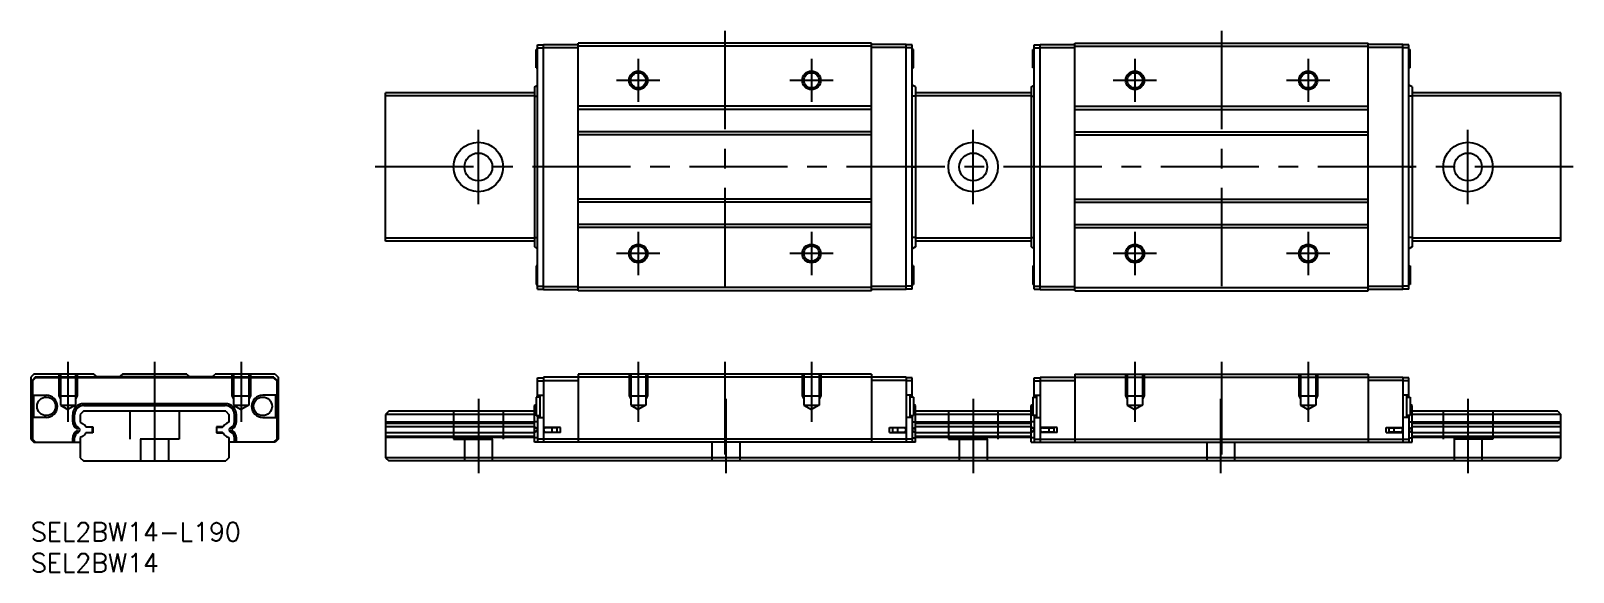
# Model space of a CAD drawing. Extents: x 0 to 249, y -8 to 79.
import ezdxf

# ---------------------------------------------------------------- set-up
doc = ezdxf.new("R2010")
doc.units = 0
doc.header["$LTSCALE"] = 0.5
doc.linetypes.add('CENTER', pattern=[50.8, 31.75, -6.35, 6.35, -6.35])
doc.linetypes.add('DASHED', pattern=[19.05, 12.7, -6.35])
for name, color, linetype in [('MSM_CENTER', 1, 'CENTER'), ('MSM_CONTINUOUS', 7, 'CONTINUOUS'), ('MSM_DASHED', 4, 'DASHED'), ('MSM_NARROW', 5, 'CONTINUOUS'), ('MSM_PART_NUMBER', 7, 'CONTINUOUS')]:
    doc.layers.add(name, color=color, linetype=linetype)
doc.styles.get("Standard").update_dxf_attribs({"font": 'txt.shx', "height": 3, "bigfont": 'bigfont.shx'})

# ---------------------------------------------------------------- blocks, each defined once
blk = doc.blocks.new('*U2')
at = {"layer": 'MSM_PART_NUMBER'}
blk.add_text('SEL2BW14-L190', height=3, dxfattribs=at).set_placement((0, -3))
blk = doc.blocks.new('*U3')
at = {"layer": 'MSM_PART_NUMBER'}
blk.add_text('SEL2BW14', height=3, dxfattribs=at).set_placement((0, -8))

msp = doc.modelspace()

# ---------------------------------------------------------------- linework, layer by layer
at = {"layer": 'MSM_CENTER'}
for p, q in [((112.21, 79.5), (112.21, 35.5)), ((192.51, 79.5), (192.51, 35.5)), ((98.21, 75), (98.21, 68)), ((126.21, 75), (126.21, 68)), ((178.51, 75), (178.51, 68)), ((206.51, 75), (206.51, 68)), ((101.71, 71.5), (94.71, 71.5)), ((129.71, 71.5), (122.71, 71.5)), ((182.01, 71.5), (175.01, 71.5)), ((210.01, 71.5), (203.01, 71.5)), ((72.36, 51.5), (72.36, 63.5)), ((152.36, 51.5), (152.36, 63.5)), ((232.36, 51.5), (232.36, 63.5)), ((249.36, 57.5), (55.36, 57.5)), ((98.21, 47), (98.21, 40)), ((126.21, 47), (126.21, 40)), ((178.51, 47), (178.51, 40)), ((206.51, 47), (206.51, 40)), ((101.71, 43.5), (94.71, 43.5)), ((129.71, 43.5), (122.71, 43.5)), ((182.01, 43.5), (175.01, 43.5)), ((210.01, 43.5), (203.01, 43.5)), ((6, 26), (6, 16.29)), ((20, 26), (20, 8)), ((34, 26), (34, 16.29)), ((98.21, 26), (98.21, 16.29)), ((112.21, 26), (112.21, 11)), ((126.21, 26), (126.21, 16.29)), ((178.51, 26), (178.51, 16.29)), ((192.51, 26), (192.51, 11)), ((206.51, 26), (206.51, 16.29)), ((72.36, 20), (72.36, 8)), ((112.36, 20), (112.36, 8)), ((152.36, 20), (152.36, 8)), ((192.36, 20), (192.36, 8)), ((232.36, 20), (232.36, 8))]:
    msp.add_line(p, q, dxfattribs=at)
at = {"layer": 'MSM_CONTINUOUS'}
for p, q in [((135.91, 77.5), (88.51, 77.5)), ((88.51, 37.5), (88.51, 77.5)), ((135.91, 37.5), (135.91, 77.5)), ((168.81, 37.5), (168.81, 77.5)), ((168.81, 77.5), (216.21, 77.5)), ((216.21, 37.5), (216.21, 77.5)), ((81.71, 73.5), (81.71, 76.5)), ((81.91, 76.5), (81.71, 76.5)), ((81.91, 77.25), (82.91, 77.25)), ((81.91, 37.75), (81.91, 77.25)), ((81.91, 76.75), (82.91, 76.75)), ((82.91, 77.3), (88.51, 77.3)), ((82.91, 37.7), (82.91, 77.3)), ((82.91, 76.8), (88.51, 76.8)), ((135.91, 77), (88.51, 77)), ((141.51, 77.3), (135.91, 77.3)), ((141.51, 76.8), (135.91, 76.8)), ((141.51, 37.7), (141.51, 77.3)), ((142.51, 77.25), (141.51, 77.25)), ((142.51, 76.75), (141.51, 76.75)), ((142.51, 37.75), (142.51, 77.25)), ((142.71, 76.5), (142.51, 76.5)), ((142.71, 73.5), (142.71, 76.5)), ((162.01, 76.5), (162.21, 76.5)), ((162.01, 73.5), (162.01, 76.5)), ((162.21, 77.25), (163.21, 77.25)), ((162.21, 37.75), (162.21, 77.25)), ((162.21, 76.75), (163.21, 76.75)), ((163.21, 77.3), (168.81, 77.3)), ((163.21, 37.7), (163.21, 77.3)), ((163.21, 76.8), (168.81, 76.8)), ((168.81, 77), (216.21, 77)), ((221.81, 77.3), (216.21, 77.3)), ((221.81, 76.8), (216.21, 76.8)), ((221.81, 37.7), (221.81, 77.3)), ((222.81, 77.25), (221.81, 77.25)), ((222.81, 76.75), (221.81, 76.75)), ((222.81, 37.75), (222.81, 77.25)), ((222.81, 76.5), (223.01, 76.5)), ((223.01, 73.5), (223.01, 76.5)), ((81.71, 73.5), (81.91, 73.5)), ((142.51, 73.5), (142.71, 73.5)), ((162.21, 73.5), (162.01, 73.5)), ((223.01, 73.5), (222.81, 73.5)), ((81.41, 70.43), (81.91, 70.73)), ((81.41, 70.43), (81.41, 44.57)), ((143.01, 70.43), (142.51, 70.73)), ((143.01, 70.43), (143.01, 44.57)), ((161.71, 70.43), (162.21, 70.73)), ((161.71, 70.43), (161.71, 44.57)), ((223.31, 70.43), (222.81, 70.73)), ((223.31, 70.43), (223.31, 44.57)), ((57.36, 45.5), (57.36, 69.5)), ((81.41, 69.5), (57.36, 69.5)), ((81.41, 69), (57.36, 69)), ((81.41, 68.93), (81.91, 68.93)), ((143.01, 68.93), (142.51, 68.93)), ((161.71, 69.5), (143.01, 69.5)), ((161.71, 69), (143.01, 69)), ((161.71, 68.93), (162.21, 68.93)), ((223.31, 68.93), (222.81, 68.93)), ((247.36, 69.5), (223.31, 69.5)), ((247.36, 69), (223.31, 69)), ((247.36, 45.5), (247.36, 69.5)), ((135.91, 67.3), (88.51, 67.3)), ((135.91, 66.8), (88.51, 66.8)), ((168.81, 67.3), (216.21, 67.3)), ((168.81, 66.8), (216.21, 66.8)), ((135.91, 63.2), (88.51, 63.2)), ((135.91, 62.7), (88.51, 62.7)), ((168.81, 63.2), (216.21, 63.2)), ((168.81, 62.7), (216.21, 62.7)), ((81.91, 57.5), (81.41, 57.5)), ((142.51, 57.5), (143.01, 57.5)), ((162.21, 57.5), (161.71, 57.5)), ((222.81, 57.5), (223.31, 57.5)), ((135.91, 52.3), (88.51, 52.3)), ((135.91, 51.8), (88.51, 51.8)), ((168.81, 52.3), (216.21, 52.3)), ((168.81, 51.8), (216.21, 51.8)), ((135.91, 48.2), (88.51, 48.2)), ((135.91, 47.7), (88.51, 47.7)), ((168.81, 48.2), (216.21, 48.2)), ((168.81, 47.7), (216.21, 47.7)), ((81.41, 46), (57.36, 46)), ((81.41, 45.5), (57.36, 45.5)), ((81.41, 46.07), (81.91, 46.07)), ((143.01, 46.07), (142.51, 46.07)), ((161.71, 46), (143.01, 46)), ((161.71, 45.5), (143.01, 45.5)), ((161.71, 46.07), (162.21, 46.07)), ((223.31, 46.07), (222.81, 46.07)), ((247.36, 46), (223.31, 46)), ((247.36, 45.5), (223.31, 45.5)), ((81.41, 44.57), (81.91, 44.27)), ((143.01, 44.57), (142.51, 44.27)), ((161.71, 44.57), (162.21, 44.27)), ((223.31, 44.57), (222.81, 44.27)), ((81.91, 41.5), (81.71, 41.5)), ((81.71, 41.5), (81.71, 38.5)), ((142.71, 41.5), (142.51, 41.5)), ((142.71, 41.5), (142.71, 38.5)), ((162.01, 41.5), (162.21, 41.5)), ((162.01, 41.5), (162.01, 38.5)), ((222.81, 41.5), (223.01, 41.5)), ((223.01, 41.5), (223.01, 38.5)), ((81.71, 38.5), (81.91, 38.5)), ((81.91, 38.25), (82.91, 38.25)), ((81.91, 37.75), (82.91, 37.75)), ((82.91, 38.2), (88.51, 38.2)), ((82.91, 37.7), (88.51, 37.7)), ((135.91, 38), (88.51, 38)), ((135.91, 37.5), (88.51, 37.5)), ((141.51, 38.2), (135.91, 38.2)), ((141.51, 37.7), (135.91, 37.7)), ((142.51, 38.25), (141.51, 38.25)), ((142.51, 37.75), (141.51, 37.75)), ((142.51, 38.5), (142.71, 38.5)), ((162.21, 38.5), (162.01, 38.5)), ((162.21, 38.25), (163.21, 38.25)), ((162.21, 37.75), (163.21, 37.75)), ((163.21, 38.2), (168.81, 38.2)), ((163.21, 37.7), (168.81, 37.7)), ((168.81, 38), (216.21, 38)), ((168.81, 37.5), (216.21, 37.5)), ((221.81, 38.2), (216.21, 38.2)), ((221.81, 37.7), (216.21, 37.7)), ((222.81, 38.25), (221.81, 38.25)), ((222.81, 37.75), (221.81, 37.75)), ((223.01, 38.5), (222.81, 38.5)), ((0.5, 24), (0, 23.5)), ((0, 23.5), (0, 13.5)), ((0.7, 23.5), (0.2, 23)), ((0.2, 23), (0.2, 13.5)), ((0.75, 23.4), (0.25, 22.9)), ((0.25, 22.9), (0.25, 20.6)), ((10.2, 24), (0.5, 24)), ((39.3, 23.5), (0.7, 23.5)), ((39.25, 23.4), (0.75, 23.4)), ((10.7, 23.55), (10.2, 24)), ((29.3, 23.55), (10.7, 23.55)), ((14.8, 24), (14.3, 23.55)), ((25.2, 24), (14.8, 24)), ((25.2, 24), (25.7, 23.55)), ((29.3, 23.55), (29.8, 24)), ((39.5, 24), (29.8, 24)), ((39.25, 23.4), (39.75, 22.9)), ((39.3, 23.5), (39.8, 23)), ((39.5, 24), (40, 23.5)), ((39.75, 22.9), (39.75, 20.6)), ((39.8, 23), (39.8, 13.5)), ((40, 23.5), (40, 13.5)), ((81.91, 23.4), (82.91, 23.4)), ((81.91, 20.3), (81.91, 23.4)), ((81.91, 22.9), (82.91, 22.9)), ((141.51, 23.5), (82.91, 23.5)), ((82.91, 23.5), (82.91, 13)), ((82.91, 23), (88.51, 23)), ((88.51, 24), (88.51, 13)), ((135.91, 24), (88.51, 24)), ((135.91, 24), (135.91, 13)), ((141.51, 23), (135.91, 23)), ((141.51, 23.5), (141.51, 13)), ((142.51, 23.4), (141.51, 23.4)), ((142.51, 22.9), (141.51, 22.9)), ((142.51, 20.3), (142.51, 23.4)), ((162.21, 23.4), (163.21, 23.4)), ((162.21, 20.3), (162.21, 23.4)), ((162.21, 22.9), (163.21, 22.9)), ((163.21, 23.5), (163.21, 13)), ((163.21, 23.5), (221.81, 23.5)), ((163.21, 23), (168.81, 23)), ((168.81, 24), (168.81, 13)), ((168.81, 24), (216.21, 24)), ((216.21, 24), (216.21, 13)), ((221.81, 23), (216.21, 23)), ((221.81, 23.5), (221.81, 13)), ((222.81, 23.4), (221.81, 23.4)), ((222.81, 22.9), (221.81, 22.9)), ((222.81, 20.3), (222.81, 23.4)), ((0.25, 20.6), (2.5, 20.6)), ((0.45, 20.6), (0.45, 17)), ((39.75, 20.6), (37.5, 20.6)), ((39.55, 20.6), (39.55, 17)), ((81.71, 20.3), (81.71, 17.3)), ((82.31, 20.3), (81.71, 20.3)), ((81.91, 20.6), (82.91, 20.6)), ((82.31, 20.6), (82.31, 17)), ((142.51, 20.6), (141.51, 20.6)), ((142.11, 20.6), (142.11, 17)), ((142.71, 20.3), (142.11, 20.3)), ((142.71, 20.3), (142.71, 17.3)), ((162.01, 20.3), (162.61, 20.3)), ((162.01, 20.3), (162.01, 17.3)), ((162.21, 20.6), (163.21, 20.6)), ((162.61, 20.6), (162.61, 17)), ((222.81, 20.6), (221.81, 20.6)), ((222.41, 20.6), (222.41, 17)), ((222.41, 20.3), (223.01, 20.3)), ((223.01, 20.3), (223.01, 17.3)), ((8.5, 18), (8, 17.5)), ((8, 17.5), (8, 16.26)), ((31.5, 18), (8.5, 18)), ((8.57, 18.93), (8.57, 19.23)), ((31.43, 19.23), (8.57, 19.23)), ((8.57, 18.93), (31.43, 18.93)), ((20, 19.23), (20, 18.93)), ((31.43, 18.93), (31.43, 19.23)), ((31.5, 18), (32, 17.5)), ((32, 17.5), (32, 16.26)), ((57.86, 18), (57.36, 17.5)), ((57.36, 17.5), (57.36, 10.5)), ((81.41, 17.5), (57.36, 17.5)), ((81.41, 18), (57.86, 18)), ((81.41, 18.93), (81.71, 19.11)), ((81.41, 13), (81.41, 18.93)), ((143.01, 18.93), (142.71, 19.11)), ((143.01, 13), (143.01, 18.93)), ((161.71, 18), (143.01, 18)), ((161.71, 17.5), (143.01, 17.5)), ((161.71, 18.93), (162.01, 19.11)), ((161.71, 13), (161.71, 18.93)), ((223.31, 18.93), (223.01, 19.11)), ((223.31, 13), (223.31, 18.93)), ((246.86, 18), (223.31, 18)), ((247.36, 17.5), (223.31, 17.5)), ((246.86, 18), (247.36, 17.5)), ((247.36, 10.5), (247.36, 17.5)), ((0.2, 15.4), (0.25, 15.4)), ((2.5, 17), (0.25, 17)), ((0.25, 17), (0.25, 13.5)), ((7.07, 17.43), (6.77, 17.43)), ((6.77, 16.31), (6.77, 17.43)), ((6.77, 16.31), (7.07, 16.31)), ((7.07, 16.31), (7.07, 17.43)), ((7.42, 15.18), (7.57, 15.44)), ((7.58, 15.09), (7.42, 15.18)), ((7.73, 15.35), (7.57, 15.44)), ((7.58, 15.09), (7.73, 15.35)), ((8, 16.26), (8.37, 16.05)), ((8.89, 15.5), (10, 15.5)), ((8.99, 15.45), (8.97, 15.5)), ((9.95, 15.45), (8.99, 15.45)), ((9.95, 14.55), (9.95, 15.45)), ((10, 15.5), (10, 14.5)), ((31.11, 15.5), (30, 15.5)), ((30, 15.5), (30, 14.5)), ((30.05, 14.55), (30.05, 15.45)), ((30.05, 15.45), (31.01, 15.45)), ((31.01, 15.45), (31.03, 15.5)), ((32, 16.26), (31.63, 16.05)), ((32.27, 15.35), (32.43, 15.44)), ((32.42, 15.09), (32.27, 15.35)), ((32.42, 15.09), (32.58, 15.18)), ((32.58, 15.18), (32.43, 15.44)), ((32.93, 16.31), (32.93, 17.43)), ((32.93, 17.43), (33.23, 17.43)), ((33.23, 16.31), (32.93, 16.31)), ((33.23, 16.31), (33.23, 17.43)), ((37.5, 17), (39.75, 17)), ((39.75, 17), (39.75, 13.5)), ((39.8, 15.4), (39.75, 15.4)), ((81.41, 16.26), (57.36, 16.26)), ((81.41, 16.05), (57.36, 16.05)), ((81.41, 15.5), (57.36, 15.5)), ((81.41, 17.43), (81.71, 17.43)), ((81.91, 16.31), (81.41, 16.31)), ((81.91, 15.18), (81.41, 15.44)), ((81.91, 15.09), (81.41, 15.35)), ((81.71, 17.3), (82.31, 17.3)), ((81.91, 17.3), (81.91, 13)), ((81.91, 17), (82.91, 17)), ((85.61, 15.4), (82.91, 15.4)), ((85.11, 15.35), (83.26, 15.35)), ((83.71, 15.35), (83.71, 15.4)), ((84.17, 15.35), (84.17, 15.4)), ((84.31, 14.65), (84.31, 15.35)), ((85.11, 14.65), (85.11, 15.35)), ((85.61, 14.6), (85.61, 15.4)), ((138.81, 15.4), (141.51, 15.4)), ((138.81, 14.6), (138.81, 15.4)), ((141.16, 15.35), (139.31, 15.35)), ((139.31, 15.35), (139.31, 14.65)), ((140.11, 15.35), (140.11, 14.65)), ((140.25, 15.35), (140.25, 15.4)), ((140.71, 15.35), (140.71, 15.4)), ((142.51, 17), (141.51, 17)), ((142.11, 17.3), (142.71, 17.3)), ((142.51, 17.3), (142.51, 13)), ((142.51, 16.31), (143.01, 16.31)), ((142.51, 15.18), (143.01, 15.44)), ((142.51, 15.09), (143.01, 15.35)), ((143.01, 17.43), (142.71, 17.43)), ((161.71, 16.26), (143.01, 16.26)), ((161.71, 16.05), (143.01, 16.05)), ((161.71, 15.5), (143.01, 15.5)), ((161.71, 17.43), (162.01, 17.43)), ((162.21, 16.31), (161.71, 16.31)), ((162.21, 15.18), (161.71, 15.44)), ((162.21, 15.09), (161.71, 15.35)), ((162.61, 17.3), (162.01, 17.3)), ((162.21, 17.3), (162.21, 13)), ((162.21, 17), (163.21, 17)), ((165.91, 15.4), (163.21, 15.4)), ((163.56, 15.35), (165.41, 15.35)), ((164.01, 15.35), (164.01, 15.4)), ((164.47, 15.35), (164.47, 15.4)), ((164.61, 15.35), (164.61, 14.65)), ((165.41, 15.35), (165.41, 14.65)), ((165.91, 14.6), (165.91, 15.4)), ((219.11, 15.4), (221.81, 15.4)), ((219.11, 14.6), (219.11, 15.4)), ((219.61, 14.65), (219.61, 15.35)), ((219.61, 15.35), (221.46, 15.35)), ((220.41, 14.65), (220.41, 15.35)), ((220.55, 15.35), (220.55, 15.4)), ((221.01, 15.35), (221.01, 15.4)), ((222.81, 17), (221.81, 17)), ((223.01, 17.3), (222.41, 17.3)), ((222.81, 17.3), (222.81, 13)), ((222.81, 16.31), (223.31, 16.31)), ((222.81, 15.18), (223.31, 15.44)), ((222.81, 15.09), (223.31, 15.35)), ((223.31, 17.43), (223.01, 17.43)), ((247.36, 16.26), (223.31, 16.26)), ((247.36, 16.05), (223.31, 16.05)), ((247.36, 15.5), (223.31, 15.5)), ((0, 13.5), (0.5, 13)), ((0.2, 14.6), (0.25, 14.6)), ((0.2, 13.5), (0.7, 13)), ((0.25, 13.5), (0.75, 13)), ((0.5, 13), (8, 13)), ((6.77, 13.69), (7.07, 13.69)), ((6.77, 13), (6.77, 13.69)), ((7.07, 13), (7.07, 13.69)), ((7.42, 14.82), (7.58, 14.91)), ((7.42, 14.82), (7.57, 14.56)), ((7.57, 14.56), (7.73, 14.65)), ((7.58, 14.91), (7.73, 14.65)), ((8.37, 13.95), (8, 13.74)), ((8, 13.74), (8, 10.5)), ((10, 14.5), (8.89, 14.5)), ((8.97, 14.5), (8.99, 14.55)), ((8.99, 14.55), (9.95, 14.55)), ((30, 14.5), (31.11, 14.5)), ((31.01, 14.55), (30.05, 14.55)), ((31.03, 14.5), (31.01, 14.55)), ((31.63, 13.95), (32, 13.74)), ((32, 13.74), (32, 10.5)), ((39.5, 13), (32, 13)), ((32.42, 14.91), (32.27, 14.65)), ((32.43, 14.56), (32.27, 14.65)), ((32.58, 14.82), (32.42, 14.91)), ((32.58, 14.82), (32.43, 14.56)), ((32.93, 13), (32.93, 13.69)), ((33.23, 13.69), (32.93, 13.69)), ((33.23, 13), (33.23, 13.69)), ((39.75, 13.5), (39.25, 13)), ((39.8, 13.5), (39.3, 13)), ((40, 13.5), (39.5, 13)), ((39.8, 14.6), (39.75, 14.6)), ((81.41, 14.5), (57.36, 14.5)), ((81.41, 13.95), (57.36, 13.95)), ((81.41, 13.74), (57.36, 13.74)), ((81.91, 14.91), (81.41, 14.65)), ((81.91, 14.82), (81.41, 14.56)), ((81.91, 13.69), (81.41, 13.69)), ((143.01, 13), (81.41, 13)), ((142.51, 13.5), (81.91, 13.5)), ((85.61, 14.6), (82.91, 14.6)), ((83.26, 14.65), (85.11, 14.65)), ((83.71, 14.6), (83.71, 14.65)), ((84.17, 14.6), (84.17, 14.65)), ((138.81, 14.6), (141.51, 14.6)), ((139.31, 14.65), (141.16, 14.65)), ((140.25, 14.6), (140.25, 14.65)), ((140.71, 14.6), (140.71, 14.65)), ((142.51, 14.91), (143.01, 14.65)), ((142.51, 14.82), (143.01, 14.56)), ((142.51, 13.69), (143.01, 13.69)), ((161.71, 14.5), (143.01, 14.5)), ((161.71, 13.95), (143.01, 13.95)), ((161.71, 13.74), (143.01, 13.74)), ((162.21, 14.91), (161.71, 14.65)), ((162.21, 14.82), (161.71, 14.56)), ((162.21, 13.69), (161.71, 13.69)), ((161.71, 13), (223.31, 13)), ((162.21, 13.5), (222.81, 13.5)), ((165.91, 14.6), (163.21, 14.6)), ((165.41, 14.65), (163.56, 14.65)), ((164.01, 14.6), (164.01, 14.65)), ((164.47, 14.6), (164.47, 14.65)), ((219.11, 14.6), (221.81, 14.6)), ((221.46, 14.65), (219.61, 14.65)), ((220.55, 14.6), (220.55, 14.65)), ((221.01, 14.6), (221.01, 14.65)), ((222.81, 14.91), (223.31, 14.65)), ((222.81, 14.82), (223.31, 14.56)), ((222.81, 13.69), (223.31, 13.69)), ((247.36, 14.5), (223.31, 14.5)), ((247.36, 13.95), (223.31, 13.95)), ((247.36, 13.74), (223.31, 13.74)), ((8, 10.5), (8.5, 10)), ((8.5, 10), (31.5, 10)), ((32, 10.5), (31.5, 10)), ((57.36, 10.5), (57.86, 10)), ((247.36, 10.5), (57.36, 10.5)), ((246.86, 10), (57.86, 10)), ((247.36, 10.5), (246.86, 10))]:
    msp.add_line(p, q, dxfattribs=at)
for centre, radius in [((98.21, 71.5), 1.23), ((126.21, 71.5), 1.23), ((178.51, 71.5), 1.23), ((206.51, 71.5), 1.23), ((72.36, 57.5), 4), ((152.36, 57.5), 4), ((232.36, 57.5), 4), ((72.36, 57.5), 2.25), ((152.36, 57.5), 2.25), ((232.36, 57.5), 2.25), ((98.21, 43.5), 1.23), ((126.21, 43.5), 1.23), ((178.51, 43.5), 1.23), ((206.51, 43.5), 1.23), ((2.5, 18.8), 1.5), ((37.5, 18.8), 1.5)]:
    msp.add_circle(centre, radius, dxfattribs=at)
for centre, radius, start, end in [((2.5, 18.8), 1.8, 270, 90), ((37.5, 18.8), 1.8, 90, 270), ((8.57, 17.43), 1.8, 90.0008, 179.9992), ((8.57, 17.43), 1.5, 90, 180), ((31.43, 17.43), 1.8, 0.0008, 89.9992), ((31.43, 17.43), 1.5, 0, 90), ((8.07, 16.31), 1.3, 180, 240), ((8.07, 16.31), 1, 180, 240), ((7.53, 15), 0.4, 300, 60), ((7.71, 14.91), 1.32, 26.598, 60), ((32.29, 14.91), 1.32, 120, 153.402), ((32.47, 15), 0.4, 120, 240), ((31.93, 16.31), 1, 300, 0), ((31.93, 16.31), 1.3, 300, 0), ((83.26, 15), 0.35, 90, 270), ((141.16, 15), 0.35, 270, 90), ((163.56, 15), 0.35, 90, 270), ((221.46, 15), 0.35, 270, 90), ((8.07, 13.69), 1.3, 120, 180), ((8.07, 13.69), 1, 120, 180), ((7.71, 15.09), 1.32, 300, 333.402), ((32.29, 15.09), 1.32, 206.598, 240), ((31.93, 13.69), 1, 0, 60), ((31.93, 13.69), 1.3, 0, 60)]:
    msp.add_arc(centre, radius, start, end, dxfattribs=at)
at = {"layer": 'MSM_DASHED'}
for p, q in [((4.5, 24), (4.5, 20.5)), ((4.77, 24), (4.77, 19)), ((7.23, 24), (7.23, 19)), ((7.5, 24), (7.5, 20.5)), ((32.5, 24), (32.5, 20.5)), ((32.77, 24), (32.77, 19)), ((35.23, 24), (35.23, 19)), ((35.5, 24), (35.5, 20.5)), ((96.71, 24), (96.71, 20.5)), ((96.98, 24), (96.98, 19)), ((99.44, 24), (99.44, 19)), ((99.71, 24), (99.71, 20.5)), ((124.71, 24), (124.71, 20.5)), ((124.98, 24), (124.98, 19)), ((127.44, 24), (127.44, 19)), ((127.71, 24), (127.71, 20.5)), ((177.01, 24), (177.01, 20.5)), ((177.28, 24), (177.28, 19)), ((179.74, 24), (179.74, 19)), ((180.01, 24), (180.01, 20.5)), ((205.01, 24), (205.01, 20.5)), ((205.28, 24), (205.28, 19)), ((207.74, 24), (207.74, 19)), ((208.01, 24), (208.01, 20.5)), ((4.5, 20.5), (4.77, 20.03)), ((4.5, 20.5), (7.5, 20.5)), ((7.5, 20.5), (7.23, 20.03)), ((32.5, 20.5), (32.77, 20.03)), ((32.5, 20.5), (35.5, 20.5)), ((35.5, 20.5), (35.23, 20.03)), ((96.71, 20.5), (96.98, 20.03)), ((96.71, 20.5), (99.71, 20.5)), ((99.71, 20.5), (99.44, 20.03)), ((124.71, 20.5), (124.98, 20.03)), ((124.71, 20.5), (127.71, 20.5)), ((127.71, 20.5), (127.44, 20.03)), ((177.01, 20.5), (177.28, 20.03)), ((177.01, 20.5), (180.01, 20.5)), ((180.01, 20.5), (179.74, 20.03)), ((205.01, 20.5), (205.28, 20.03)), ((205.01, 20.5), (208.01, 20.5)), ((208.01, 20.5), (207.74, 20.03)), ((4.77, 19), (7.23, 19)), ((4.77, 19), (6, 18.29)), ((7.23, 19), (6, 18.29)), ((16, 18), (16, 13.5)), ((24, 18), (24, 13.5)), ((32.77, 19), (35.23, 19)), ((32.77, 19), (34, 18.29)), ((35.23, 19), (34, 18.29)), ((68.36, 18), (68.36, 13.5)), ((76.36, 18), (76.36, 13.5)), ((96.98, 19), (99.44, 19)), ((96.98, 19), (98.21, 18.29)), ((99.44, 19), (98.21, 18.29)), ((124.98, 19), (127.44, 19)), ((124.98, 19), (126.21, 18.29)), ((127.44, 19), (126.21, 18.29)), ((148.36, 18), (148.36, 13.5)), ((156.36, 18), (156.36, 13.5)), ((177.28, 19), (179.74, 19)), ((177.28, 19), (178.51, 18.29)), ((179.74, 19), (178.51, 18.29)), ((205.28, 19), (207.74, 19)), ((205.28, 19), (206.51, 18.29)), ((207.74, 19), (206.51, 18.29)), ((228.36, 18), (228.36, 13.5)), ((236.36, 18), (236.36, 13.5)), ((24, 13.5), (16, 13.5)), ((17.75, 13.5), (17.75, 10)), ((22.25, 13.5), (22.25, 10)), ((68.36, 13.5), (76.36, 13.5)), ((70.11, 13.5), (70.11, 10)), ((74.61, 13.5), (74.61, 10)), ((110.11, 13), (110.11, 10)), ((114.61, 13), (114.61, 10)), ((148.36, 13.5), (156.36, 13.5)), ((150.11, 13.5), (150.11, 10)), ((154.61, 13.5), (154.61, 10)), ((190.11, 13), (190.11, 10)), ((194.61, 13), (194.61, 10)), ((236.36, 13.5), (228.36, 13.5)), ((230.11, 13.5), (230.11, 10)), ((234.61, 13.5), (234.61, 10))]:
    msp.add_line(p, q, dxfattribs=at)
at = {"layer": 'MSM_NARROW'}
for centre in [(98.21, 71.5), (126.21, 71.5), (178.51, 71.5), (206.51, 71.5), (98.21, 43.5), (126.21, 43.5), (178.51, 43.5), (206.51, 43.5)]:
    msp.add_circle(centre, 1.5, dxfattribs=at)

# ---------------------------------------------------------------- block references
at = {"layer": 'MSM_CONTINUOUS'}
for name in ['*U2', '*U3']:
    msp.add_blockref(name, (0, 0), dxfattribs=at)

doc.saveas('drawing.dxf')
